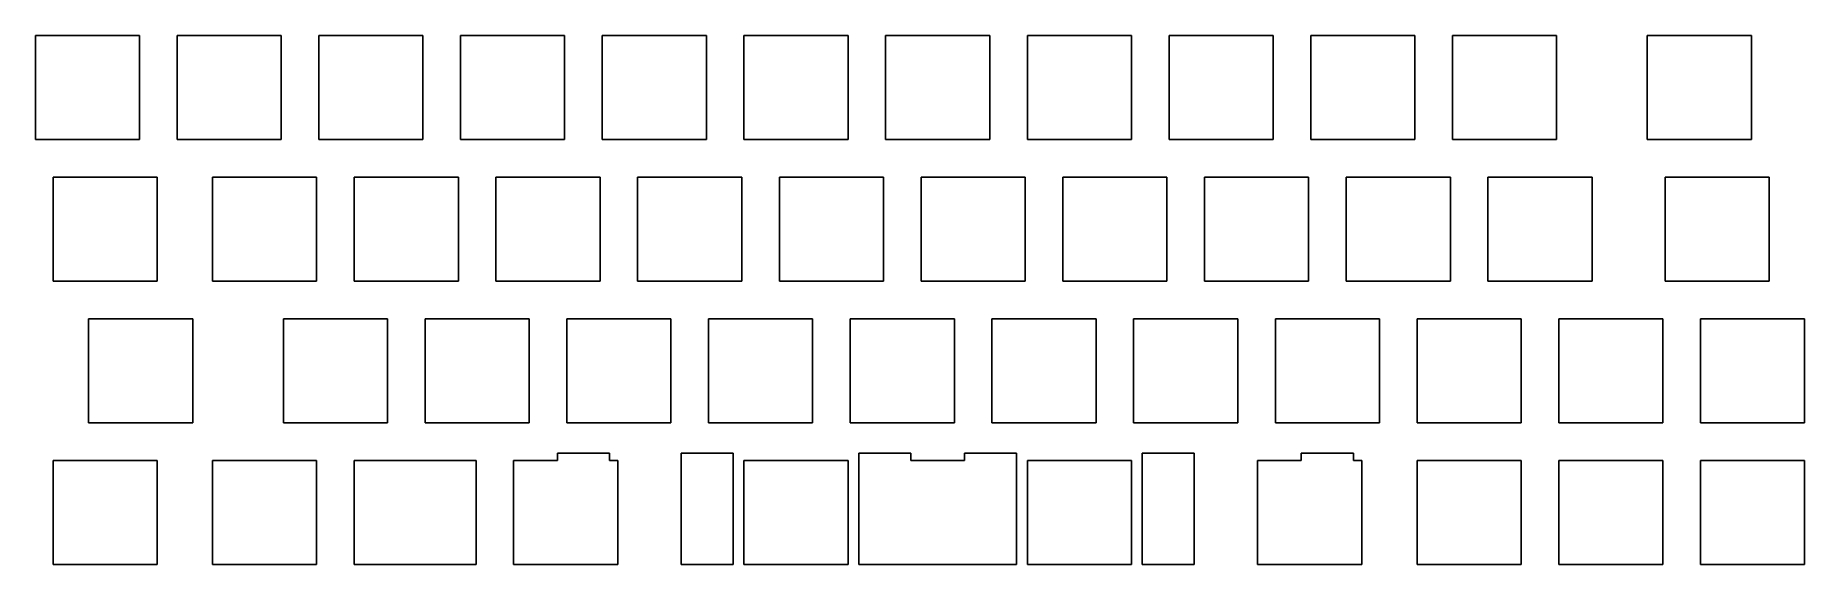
# Model space of a CAD drawing. Header units: millimetres. Extents: x 3 to 240, y -74 to -3.
import ezdxf

# ---------------------------------------------------------------- set-up
doc = ezdxf.new("R2010")
doc.units = ezdxf.units.MM

msp = doc.modelspace()

# ---------------------------------------------------------------- linework, layer by layer
for p, q in [((16.525, -2.525), (2.525, -2.525)), ((2.525, -2.525), (2.525, -16.525)), ((16.525, -16.525), (16.525, -2.525)), ((35.575, -2.525), (21.575, -2.525)), ((21.575, -2.525), (21.575, -16.525)), ((35.575, -16.525), (35.575, -2.525)), ((54.625, -2.525), (40.625, -2.525)), ((40.625, -2.525), (40.625, -16.525)), ((54.625, -16.525), (54.625, -2.525)), ((73.675, -2.525), (59.675, -2.525)), ((59.675, -2.525), (59.675, -16.525)), ((73.675, -16.525), (73.675, -2.525)), ((92.725, -2.525), (78.725, -2.525)), ((78.725, -2.525), (78.725, -16.525)), ((92.725, -16.525), (92.725, -2.525)), ((111.775, -2.525), (97.775, -2.525)), ((97.775, -2.525), (97.775, -16.525)), ((111.775, -16.525), (111.775, -2.525)), ((130.825, -2.525), (116.825, -2.525)), ((116.825, -2.525), (116.825, -16.525)), ((130.825, -16.525), (130.825, -2.525)), ((149.875, -2.525), (135.875, -2.525)), ((135.875, -2.525), (135.875, -16.525)), ((149.875, -16.525), (149.875, -2.525)), ((168.925, -2.525), (154.925, -2.525)), ((154.925, -2.525), (154.925, -16.525)), ((168.925, -16.525), (168.925, -2.525)), ((187.975, -2.525), (173.975, -2.525)), ((173.975, -2.525), (173.975, -16.525)), ((187.975, -16.525), (187.975, -2.525)), ((207.025, -2.525), (193.025, -2.525)), ((193.025, -2.525), (193.025, -16.525)), ((207.025, -16.525), (207.025, -2.525)), ((233.21875, -2.525), (219.21875, -2.525)), ((219.21875, -2.525), (219.21875, -16.525)), ((233.21875, -16.525), (233.21875, -2.525)), ((2.525, -16.525), (16.525, -16.525)), ((21.575, -16.525), (35.575, -16.525)), ((40.625, -16.525), (54.625, -16.525)), ((59.675, -16.525), (73.675, -16.525)), ((78.725, -16.525), (92.725, -16.525)), ((97.775, -16.525), (111.775, -16.525)), ((116.825, -16.525), (130.825, -16.525)), ((135.875, -16.525), (149.875, -16.525)), ((154.925, -16.525), (168.925, -16.525)), ((173.975, -16.525), (187.975, -16.525)), ((193.025, -16.525), (207.025, -16.525)), ((219.21875, -16.525), (233.21875, -16.525)), ((18.90625, -21.575), (4.90625, -21.575)), ((4.90625, -21.575), (4.90625, -35.575)), ((18.90625, -35.575), (18.90625, -21.575)), ((40.3375, -21.575), (26.3375, -21.575)), ((26.3375, -21.575), (26.3375, -35.575)), ((40.3375, -35.575), (40.3375, -21.575)), ((59.3875, -21.575), (45.3875, -21.575)), ((45.3875, -21.575), (45.3875, -35.575)), ((59.3875, -35.575), (59.3875, -21.575)), ((78.4375, -21.575), (64.4375, -21.575)), ((64.4375, -21.575), (64.4375, -35.575)), ((78.4375, -35.575), (78.4375, -21.575)), ((97.4875, -21.575), (83.4875, -21.575)), ((83.4875, -21.575), (83.4875, -35.575)), ((97.4875, -35.575), (97.4875, -21.575)), ((116.5375, -21.575), (102.5375, -21.575)), ((102.5375, -21.575), (102.5375, -35.575)), ((116.5375, -35.575), (116.5375, -21.575)), ((135.5875, -21.575), (121.5875, -21.575)), ((121.5875, -21.575), (121.5875, -35.575)), ((135.5875, -35.575), (135.5875, -21.575)), ((154.6375, -21.575), (140.6375, -21.575)), ((140.6375, -21.575), (140.6375, -35.575)), ((154.6375, -35.575), (154.6375, -21.575)), ((173.6875, -21.575), (159.6875, -21.575)), ((159.6875, -21.575), (159.6875, -35.575)), ((173.6875, -35.575), (173.6875, -21.575)), ((192.7375, -21.575), (178.7375, -21.575)), ((178.7375, -21.575), (178.7375, -35.575)), ((192.7375, -35.575), (192.7375, -21.575)), ((211.7875, -21.575), (197.7875, -21.575)), ((197.7875, -21.575), (197.7875, -35.575)), ((211.7875, -35.575), (211.7875, -21.575)), ((235.6, -21.575), (221.6, -21.575)), ((221.6, -21.575), (221.6, -35.575)), ((235.6, -35.575), (235.6, -21.575)), ((4.90625, -35.575), (18.90625, -35.575)), ((26.3375, -35.575), (40.3375, -35.575)), ((45.3875, -35.575), (59.3875, -35.575)), ((64.4375, -35.575), (78.4375, -35.575)), ((83.4875, -35.575), (97.4875, -35.575)), ((102.5375, -35.575), (116.5375, -35.575)), ((121.5875, -35.575), (135.5875, -35.575)), ((140.6375, -35.575), (154.6375, -35.575)), ((159.6875, -35.575), (173.6875, -35.575)), ((178.7375, -35.575), (192.7375, -35.575)), ((197.7875, -35.575), (211.7875, -35.575)), ((221.6, -35.575), (235.6, -35.575)), ((23.66875, -40.625), (9.66875, -40.625)), ((9.66875, -40.625), (9.66875, -54.625)), ((23.66875, -54.625), (23.66875, -40.625)), ((49.8625, -40.625), (35.8625, -40.625)), ((35.8625, -40.625), (35.8625, -54.625)), ((49.8625, -54.625), (49.8625, -40.625)), ((68.9125, -40.625), (54.9125, -40.625)), ((54.9125, -40.625), (54.9125, -54.625)), ((68.9125, -54.625), (68.9125, -40.625)), ((87.9625, -40.625), (73.9625, -40.625)), ((73.9625, -40.625), (73.9625, -54.625)), ((87.9625, -54.625), (87.9625, -40.625)), ((107.0125, -40.625), (93.0125, -40.625)), ((93.0125, -40.625), (93.0125, -54.625)), ((107.0125, -54.625), (107.0125, -40.625)), ((126.0625, -40.625), (112.0625, -40.625)), ((112.0625, -40.625), (112.0625, -54.625)), ((126.0625, -54.625), (126.0625, -40.625)), ((145.1125, -40.625), (131.1125, -40.625)), ((131.1125, -40.625), (131.1125, -54.625)), ((145.1125, -54.625), (145.1125, -40.625)), ((164.1625, -40.625), (150.1625, -40.625)), ((150.1625, -40.625), (150.1625, -54.625)), ((164.1625, -54.625), (164.1625, -40.625)), ((183.2125, -40.625), (169.2125, -40.625)), ((169.2125, -40.625), (169.2125, -54.625)), ((183.2125, -54.625), (183.2125, -40.625)), ((202.2625, -40.625), (188.2625, -40.625)), ((188.2625, -40.625), (188.2625, -54.625)), ((202.2625, -54.625), (202.2625, -40.625)), ((221.3125, -40.625), (207.3125, -40.625)), ((207.3125, -40.625), (207.3125, -54.625)), ((221.3125, -54.625), (221.3125, -40.625)), ((240.3625, -40.625), (226.3625, -40.625)), ((226.3625, -40.625), (226.3625, -54.625)), ((240.3625, -54.625), (240.3625, -40.625)), ((9.66875, -54.625), (23.66875, -54.625)), ((35.8625, -54.625), (49.8625, -54.625)), ((54.9125, -54.625), (68.9125, -54.625)), ((73.9625, -54.625), (87.9625, -54.625)), ((93.0125, -54.625), (107.0125, -54.625)), ((112.0625, -54.625), (126.0625, -54.625)), ((131.1125, -54.625), (145.1125, -54.625)), ((150.1625, -54.625), (164.1625, -54.625)), ((169.2125, -54.625), (183.2125, -54.625)), ((188.2625, -54.625), (202.2625, -54.625)), ((207.3125, -54.625), (221.3125, -54.625)), ((226.3625, -54.625), (240.3625, -54.625)), ((79.70625, -58.675), (72.70625, -58.675)), ((72.70625, -58.675), (72.70625, -59.675)), ((79.70625, -59.675), (79.70625, -58.675)), ((96.337, -58.675), (89.337, -58.675)), ((89.337, -58.675), (89.337, -73.675)), ((96.337, -73.675), (96.337, -58.675)), ((120.213, -58.675), (113.213, -58.675)), ((113.213, -58.675), (113.213, -73.675)), ((120.213, -59.675), (120.213, -58.675)), ((134.437, -58.675), (127.437, -58.675)), ((127.437, -58.675), (127.437, -59.675)), ((134.437, -73.675), (134.437, -58.675)), ((158.313, -58.675), (151.313, -58.675)), ((151.313, -58.675), (151.313, -73.675)), ((158.313, -73.675), (158.313, -58.675)), ((179.70625, -58.675), (172.70625, -58.675)), ((172.70625, -58.675), (172.70625, -59.675)), ((179.70625, -59.675), (179.70625, -58.675)), ((18.90625, -59.675), (4.90625, -59.675)), ((4.90625, -59.675), (4.90625, -73.675)), ((18.90625, -73.675), (18.90625, -59.675)), ((40.3375, -59.675), (26.3375, -59.675)), ((26.3375, -59.675), (26.3375, -73.675)), ((40.3375, -73.675), (40.3375, -59.675)), ((47.76875, -59.675), (45.3875, -59.675)), ((45.3875, -59.675), (45.3875, -73.675)), ((59.3875, -59.675), (47.76875, -59.675)), ((61.76875, -59.675), (59.3875, -59.675)), ((61.76875, -73.675), (61.76875, -59.675)), ((72.70625, -59.675), (66.81875, -59.675)), ((66.81875, -59.675), (66.81875, -73.675)), ((80.81875, -59.675), (79.70625, -59.675)), ((80.81875, -73.675), (80.81875, -59.675)), ((111.775, -59.675), (97.775, -59.675)), ((97.775, -59.675), (97.775, -73.675)), ((111.775, -73.675), (111.775, -59.675)), ((127.437, -59.675), (120.213, -59.675)), ((149.875, -59.675), (135.875, -59.675)), ((135.875, -59.675), (135.875, -73.675)), ((149.875, -73.675), (149.875, -59.675)), ((172.70625, -59.675), (166.83125, -59.675)), ((166.83125, -59.675), (166.83125, -73.675)), ((180.83125, -59.675), (179.70625, -59.675)), ((180.83125, -73.675), (180.83125, -59.675)), ((202.2625, -59.675), (188.2625, -59.675)), ((188.2625, -59.675), (188.2625, -73.675)), ((202.2625, -73.675), (202.2625, -59.675)), ((221.3125, -59.675), (207.3125, -59.675)), ((207.3125, -59.675), (207.3125, -73.675)), ((221.3125, -73.675), (221.3125, -59.675)), ((240.3625, -59.675), (226.3625, -59.675)), ((226.3625, -59.675), (226.3625, -73.675)), ((240.3625, -73.675), (240.3625, -59.675)), ((4.90625, -73.675), (18.90625, -73.675)), ((26.3375, -73.675), (40.3375, -73.675)), ((45.3875, -73.675), (47.76875, -73.675)), ((47.76875, -73.675), (59.3875, -73.675)), ((59.3875, -73.675), (61.76875, -73.675)), ((66.81875, -73.675), (72.70625, -73.675)), ((72.70625, -73.675), (79.70625, -73.675)), ((79.70625, -73.675), (80.81875, -73.675)), ((89.337, -73.675), (96.337, -73.675)), ((97.775, -73.675), (111.775, -73.675)), ((113.213, -73.675), (119.20625, -73.675)), ((119.20625, -73.675), (120.213, -73.675)), ((120.213, -73.675), (127.437, -73.675)), ((127.437, -73.675), (133.20625, -73.675)), ((133.20625, -73.675), (134.437, -73.675)), ((135.875, -73.675), (149.875, -73.675)), ((151.313, -73.675), (158.313, -73.675)), ((166.83125, -73.675), (172.70625, -73.675)), ((172.70625, -73.675), (179.70625, -73.675)), ((179.70625, -73.675), (180.83125, -73.675)), ((188.2625, -73.675), (202.2625, -73.675)), ((207.3125, -73.675), (221.3125, -73.675)), ((226.3625, -73.675), (240.3625, -73.675))]:
    msp.add_line(p, q)

doc.saveas('drawing.dxf')
